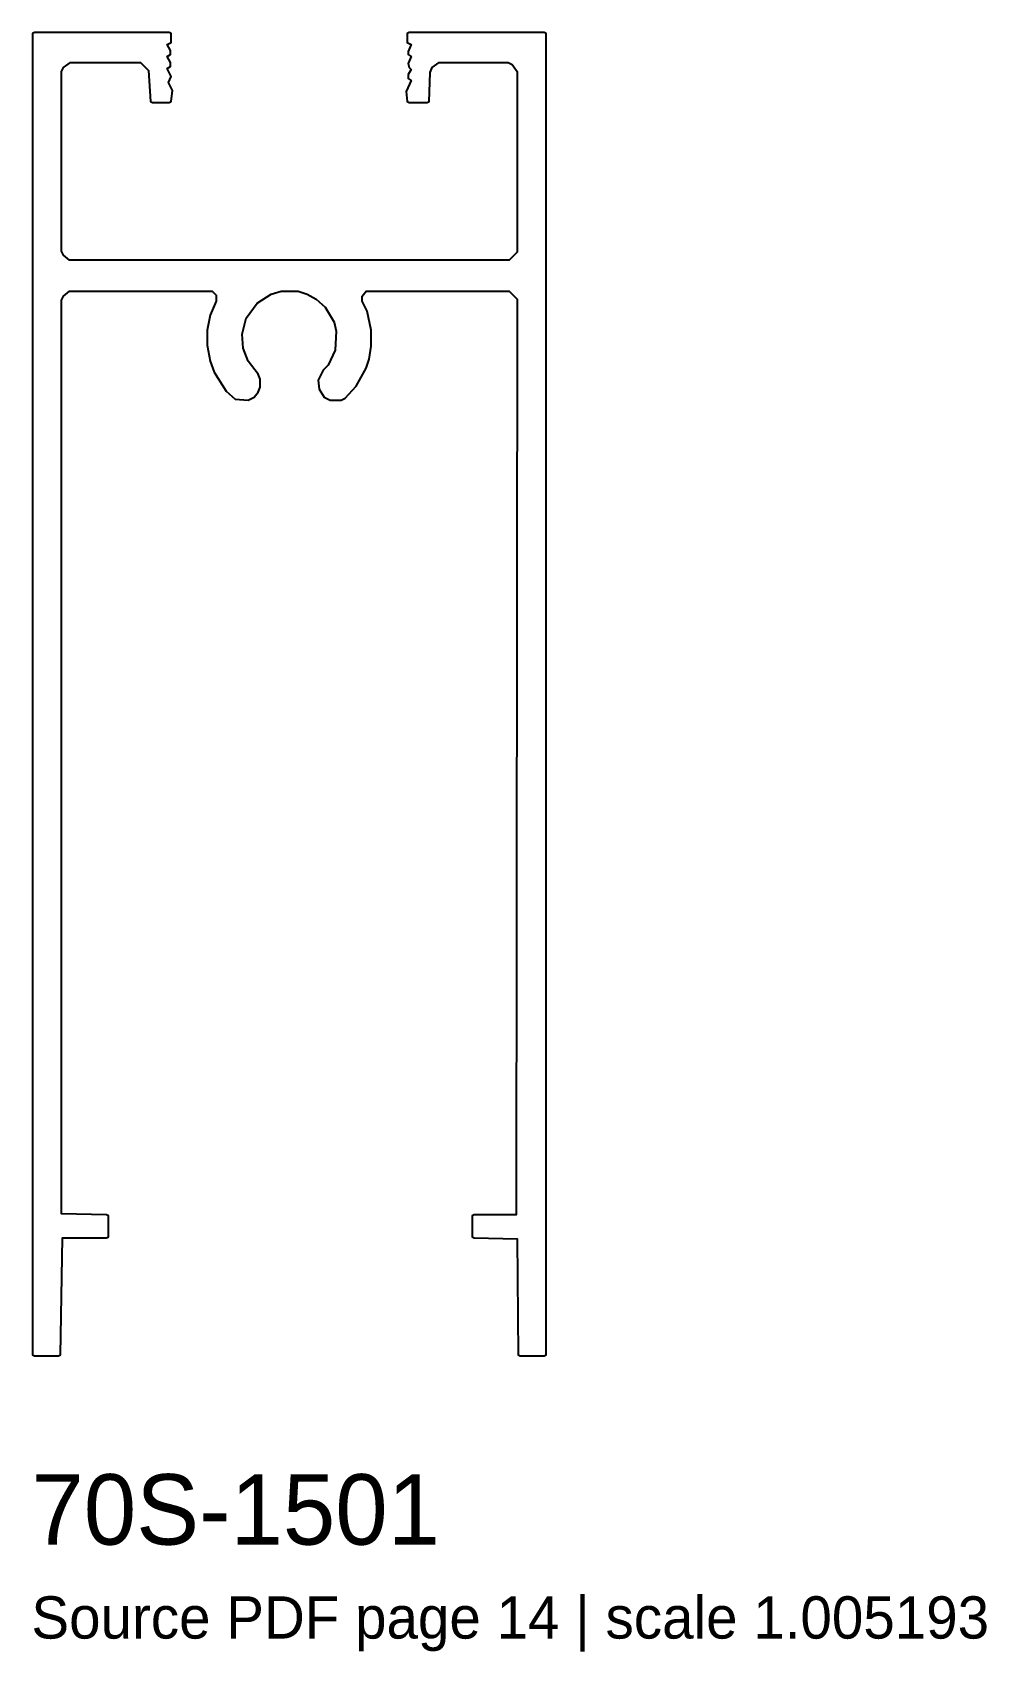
# Model space of a CAD drawing. Header units: millimetres. Extents: x 0 to 40.7, y -12.6 to 56.4.
import ezdxf

# ---------------------------------------------------------------- set-up
doc = ezdxf.new("R2010")
doc.units = ezdxf.units.MM
doc.layers.add('INFO', color=7, linetype='Continuous')
doc.layers.add('PROFILE', color=7, linetype='Continuous')

msp = doc.modelspace()

# ---------------------------------------------------------------- linework, layer by layer
at = {"layer": 'PROFILE'}
msp.add_lwpolyline([(0.128, 56.383), (0.043, 56.34), (0.043, 0.085), (0.128, 0.043), (1.149, 0.043), (1.234, 0.085), (1.319, 5.064), (3.191, 5.064), (3.277, 5.106), (3.277, 6), (3.191, 6.043), (1.277, 6.085), (1.277, 44.979), (1.362, 45.149), (1.617, 45.362), (7.702, 45.362), (7.872, 45.191), (7.872, 44.936), (7.617, 44.34), (7.489, 43.702), (7.489, 43.064), (7.617, 42.383), (7.787, 41.915), (8.298, 41.106), (8.681, 40.766), (9.234, 40.723), (9.489, 40.851), (9.66, 41.064), (9.745, 41.277), (9.745, 41.617), (9.66, 41.83), (9.234, 42.383), (9.021, 42.936), (8.979, 43.532), (9.149, 44.213), (9.617, 44.851), (10.213, 45.234), (10.638, 45.362), (11.362, 45.362), (11.745, 45.234), (12.128, 45.021), (12.511, 44.681), (12.894, 44.043), (12.979, 43.66), (12.936, 42.851), (12.638, 42.213), (12.426, 42), (12.213, 41.574), (12.255, 41.191), (12.468, 40.851), (12.723, 40.723), (13.191, 40.723), (13.362, 40.809), (13.83, 41.319), (14.255, 42.085), (14.383, 42.468), (14.468, 43.021), (14.468, 43.702), (14.298, 44.511), (14.085, 44.936), (14.085, 45.149), (14.255, 45.362), (20.34, 45.362), (20.681, 45.021), (20.638, 6.043), (18.851, 6.043), (18.766, 6), (18.766, 5.106), (18.851, 5.064), (20.681, 5.021), (20.723, 0.085), (20.809, 0.043), (21.83, 0.043), (21.915, 0.085), (21.915, 56.34), (21.83, 56.383), (16.085, 56.383), (16, 56.34), (16, 55.957), (16.17, 55.872), (16.043, 55.574), (16.043, 55.447), (16.17, 55.362), (16.043, 55.064), (16.085, 54.894), (16.17, 54.809), (16.043, 54.596), (16.043, 54.426), (16.17, 54.34), (15.957, 53.872), (16, 53.447), (16.085, 53.404), (16.851, 53.404), (16.936, 53.447), (16.979, 54.681), (17.064, 54.894), (17.362, 55.106), (20.298, 55.106), (20.468, 55.021), (20.681, 54.723), (20.681, 47.021), (20.34, 46.681), (1.617, 46.681), (1.362, 46.894), (1.277, 47.064), (1.277, 54.723), (1.362, 54.894), (1.66, 55.106), (4.638, 55.106), (4.979, 54.766), (5.064, 53.447), (5.149, 53.404), (5.872, 53.404), (5.957, 53.447), (6, 53.915), (5.83, 54.255), (5.957, 54.511), (5.787, 54.851), (5.915, 54.936), (5.915, 55.106), (5.787, 55.362), (5.915, 55.447), (5.915, 55.617), (5.787, 55.872), (5.957, 55.957), (5.957, 56.34), (5.872, 56.383)], close=True, dxfattribs=at)

# ---------------------------------------------------------------- texts
at = {"layer": 'INFO'}
for s, height, p in [('70S-1501', 3, (0, -8)), ('Source PDF page 14 | scale 1.005193', 1.8, (0, -12))]:
    msp.add_text(s, height=height, dxfattribs=at).set_placement(p)

doc.saveas('drawing.dxf')
